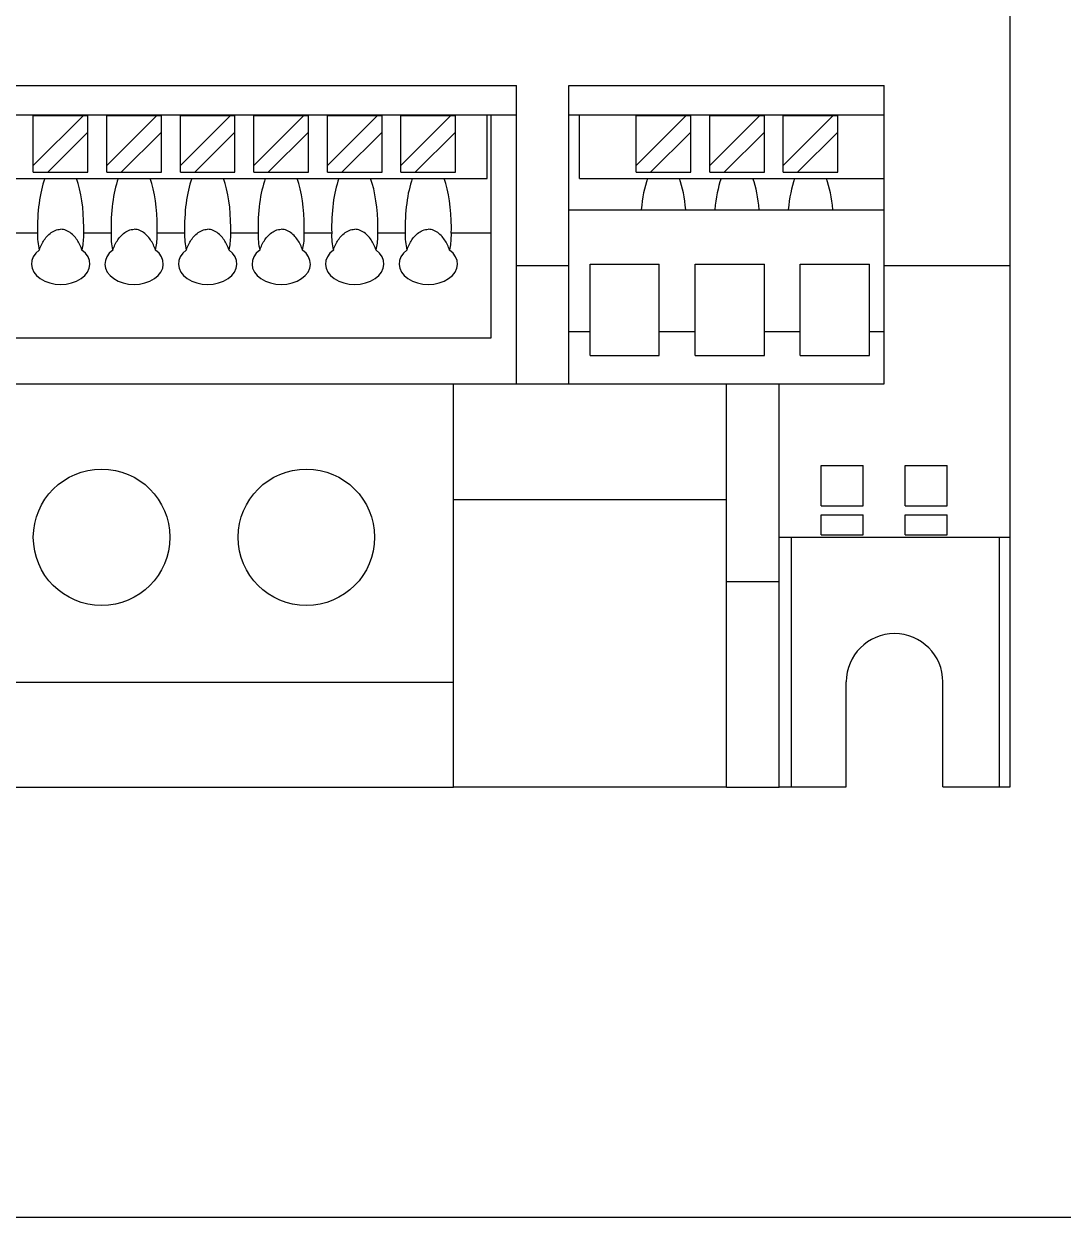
# Model space of a CAD drawing. Header units: millimetres. Extents: x 1989 to 2317, y -310 to -97.
# Drawn here: x 2222.36 to 2249.78, y -231.28 to -199.79 of the extents above; entities that cross this region are included whole.
import ezdxf

# ---------------------------------------------------------------- set-up
doc = ezdxf.new("R2010")
doc.units = ezdxf.units.MM
doc.header["$LTSCALE"] = 0.2
doc.linetypes.add('phl_thick', pattern=[0])
doc.layers.add('projection', color=7, linetype='Continuous')

msp = doc.modelspace()

# ---------------------------------------------------------------- linework, layer by layer
msp.add_line((2149.848, -231.282), (2284.931, -231.282))
at = {"layer": 'projection', "color": 7, "linetype": 'phl_thick'}
for p, q in [((2248.38, -219.927), (2248.38, -143.392)), ((2201.823, -201.415), (2235.355, -201.415)), ((2235.355, -209.29), (2235.355, -201.415)), ((2236.74, -201.415), (2245.054, -201.415)), ((2236.74, -209.29), (2236.74, -201.415)), ((2245.054, -209.29), (2245.054, -201.415)), ((2201.823, -202.191), (2235.355, -202.191)), ((2234.579, -203.869), (2234.579, -202.191)), ((2234.69, -208.072), (2234.69, -202.191)), ((2236.74, -202.191), (2245.054, -202.191)), ((2237.017, -203.869), (2237.017, -202.191)), ((2222.607, -202.206), (2223.928, -202.206)), ((2222.607, -203.527), (2223.928, -202.206)), ((2222.607, -203.703), (2222.607, -202.206)), ((2223.928, -202.206), (2224.048, -202.206)), ((2224.048, -203.703), (2224.048, -202.206)), ((2224.547, -202.206), (2225.868, -202.206)), ((2224.547, -203.527), (2225.868, -202.206)), ((2224.547, -203.703), (2224.547, -202.206)), ((2225.868, -202.206), (2225.988, -202.206)), ((2225.988, -203.703), (2225.988, -202.206)), ((2226.487, -202.206), (2227.808, -202.206)), ((2226.487, -203.527), (2227.808, -202.206)), ((2226.487, -203.703), (2226.487, -202.206)), ((2227.808, -202.206), (2227.928, -202.206)), ((2227.928, -203.703), (2227.928, -202.206)), ((2228.427, -202.206), (2229.748, -202.206)), ((2228.427, -203.527), (2229.748, -202.206)), ((2228.427, -203.703), (2228.427, -202.206)), ((2229.748, -202.206), (2229.868, -202.206)), ((2229.868, -203.703), (2229.868, -202.206)), ((2230.367, -202.206), (2231.687, -202.206)), ((2230.367, -203.527), (2231.687, -202.206)), ((2230.367, -203.703), (2230.367, -202.206)), ((2231.687, -202.206), (2231.808, -202.206)), ((2231.808, -203.703), (2231.808, -202.206)), ((2232.306, -202.206), (2233.627, -202.206)), ((2232.306, -203.527), (2233.627, -202.206)), ((2232.306, -203.703), (2232.306, -202.206)), ((2233.627, -202.206), (2233.747, -202.206)), ((2233.747, -203.703), (2233.747, -202.206)), ((2238.514, -202.206), (2239.835, -202.206)), ((2238.514, -203.527), (2239.835, -202.206)), ((2238.514, -203.703), (2238.514, -202.206)), ((2239.835, -202.206), (2239.955, -202.206)), ((2239.955, -203.703), (2239.955, -202.206)), ((2240.454, -202.206), (2241.775, -202.206)), ((2240.454, -203.527), (2241.775, -202.206)), ((2240.454, -203.703), (2240.454, -202.206)), ((2241.775, -202.206), (2241.895, -202.206)), ((2241.895, -202.64), (2241.895, -202.206)), ((2242.394, -202.206), (2243.714, -202.206)), ((2242.394, -203.527), (2243.714, -202.206)), ((2242.394, -203.703), (2242.394, -202.206)), ((2243.714, -202.206), (2243.835, -202.206)), ((2243.835, -203.703), (2243.835, -202.206)), ((2222.986, -203.703), (2224.048, -202.64)), ((2224.926, -203.703), (2225.988, -202.64)), ((2226.865, -203.703), (2227.928, -202.64)), ((2228.805, -203.703), (2229.868, -202.64)), ((2230.745, -203.703), (2231.808, -202.64)), ((2232.685, -203.703), (2233.747, -202.64)), ((2238.893, -203.703), (2239.955, -202.64)), ((2240.832, -203.703), (2241.895, -202.64)), ((2241.895, -203.703), (2241.895, -202.64)), ((2242.772, -203.703), (2243.835, -202.64)), ((2222.607, -203.703), (2222.986, -203.703)), ((2222.986, -203.703), (2224.048, -203.703)), ((2224.547, -203.703), (2224.926, -203.703)), ((2224.926, -203.703), (2225.988, -203.703)), ((2226.487, -203.703), (2226.865, -203.703)), ((2226.865, -203.703), (2227.928, -203.703)), ((2228.427, -203.703), (2228.805, -203.703)), ((2228.805, -203.703), (2229.868, -203.703)), ((2230.367, -203.703), (2230.745, -203.703)), ((2230.745, -203.703), (2231.808, -203.703)), ((2232.306, -203.703), (2232.685, -203.703)), ((2232.685, -203.703), (2233.747, -203.703)), ((2238.514, -203.703), (2238.893, -203.703)), ((2238.893, -203.703), (2239.955, -203.703)), ((2240.454, -203.703), (2240.832, -203.703)), ((2240.832, -203.703), (2241.895, -203.703)), ((2242.394, -203.703), (2242.772, -203.703)), ((2242.772, -203.703), (2243.835, -203.703)), ((2221.808, -203.869), (2222.907, -203.869)), ((2222.907, -203.869), (2223.328, -203.869)), ((2223.328, -203.869), (2223.748, -203.869)), ((2223.748, -203.869), (2224.847, -203.869)), ((2224.847, -203.869), (2225.267, -203.869)), ((2225.267, -203.869), (2225.688, -203.869)), ((2225.688, -203.869), (2226.787, -203.869)), ((2226.787, -203.869), (2227.207, -203.869)), ((2227.207, -203.869), (2227.627, -203.869)), ((2227.627, -203.869), (2228.727, -203.869)), ((2228.727, -203.869), (2229.147, -203.869)), ((2229.147, -203.869), (2229.567, -203.869)), ((2229.567, -203.869), (2230.667, -203.869)), ((2230.667, -203.869), (2231.087, -203.869)), ((2231.087, -203.869), (2231.507, -203.869)), ((2231.507, -203.869), (2232.607, -203.869)), ((2232.607, -203.869), (2233.027, -203.869)), ((2233.027, -203.869), (2233.447, -203.869)), ((2233.447, -203.869), (2234.579, -203.869)), ((2237.017, -203.869), (2245.054, -203.869)), ((2236.74, -204.69), (2245.054, -204.69)), ((2221.996, -205.301), (2222.72, -205.301)), ((2222.99, -205.369), (2223.018, -205.341)), ((2223.018, -205.341), (2223.048, -205.316)), ((2223.048, -205.316), (2223.079, -205.292)), ((2223.079, -205.292), (2223.111, -205.271)), ((2223.111, -205.271), (2223.145, -205.253)), ((2223.145, -205.253), (2223.18, -205.237)), ((2223.18, -205.237), (2223.215, -205.225)), ((2223.215, -205.225), (2223.252, -205.216)), ((2223.252, -205.216), (2223.29, -205.21)), ((2223.29, -205.21), (2223.328, -205.208)), ((2223.366, -205.21), (2223.328, -205.208)), ((2223.403, -205.216), (2223.366, -205.21)), ((2223.44, -205.225), (2223.403, -205.216)), ((2223.476, -205.237), (2223.44, -205.225)), ((2223.511, -205.253), (2223.476, -205.237)), ((2223.544, -205.271), (2223.511, -205.253)), ((2223.577, -205.292), (2223.544, -205.271)), ((2223.608, -205.316), (2223.577, -205.292)), ((2223.637, -205.341), (2223.608, -205.316)), ((2223.665, -205.369), (2223.637, -205.341)), ((2223.935, -205.301), (2224.66, -205.301)), ((2224.93, -205.369), (2224.958, -205.341)), ((2224.958, -205.341), (2224.987, -205.316)), ((2224.987, -205.316), (2225.018, -205.292)), ((2225.018, -205.292), (2225.051, -205.271)), ((2225.051, -205.271), (2225.085, -205.253)), ((2225.085, -205.253), (2225.119, -205.237)), ((2225.119, -205.237), (2225.155, -205.225)), ((2225.155, -205.225), (2225.192, -205.216)), ((2225.192, -205.216), (2225.23, -205.21)), ((2225.23, -205.21), (2225.267, -205.208)), ((2225.305, -205.21), (2225.267, -205.208)), ((2225.343, -205.216), (2225.305, -205.21)), ((2225.38, -205.225), (2225.343, -205.216)), ((2225.416, -205.237), (2225.38, -205.225)), ((2225.45, -205.253), (2225.416, -205.237)), ((2225.484, -205.271), (2225.45, -205.253)), ((2225.517, -205.292), (2225.484, -205.271)), ((2225.548, -205.316), (2225.517, -205.292)), ((2225.577, -205.341), (2225.548, -205.316)), ((2225.605, -205.369), (2225.577, -205.341)), ((2225.875, -205.301), (2226.6, -205.301)), ((2226.87, -205.369), (2226.898, -205.341)), ((2226.898, -205.341), (2226.927, -205.316)), ((2226.927, -205.316), (2226.958, -205.292)), ((2226.958, -205.292), (2226.991, -205.271)), ((2226.991, -205.271), (2227.024, -205.253)), ((2227.024, -205.253), (2227.059, -205.237)), ((2227.059, -205.237), (2227.095, -205.225)), ((2227.095, -205.225), (2227.132, -205.216)), ((2227.132, -205.216), (2227.169, -205.21)), ((2227.169, -205.21), (2227.207, -205.208)), ((2227.245, -205.21), (2227.207, -205.208)), ((2227.283, -205.216), (2227.245, -205.21)), ((2227.32, -205.225), (2227.283, -205.216)), ((2227.355, -205.237), (2227.32, -205.225)), ((2227.39, -205.253), (2227.355, -205.237)), ((2227.424, -205.271), (2227.39, -205.253)), ((2227.456, -205.292), (2227.424, -205.271)), ((2227.487, -205.316), (2227.456, -205.292)), ((2227.517, -205.341), (2227.487, -205.316)), ((2227.545, -205.369), (2227.517, -205.341)), ((2227.815, -205.301), (2228.539, -205.301)), ((2228.81, -205.369), (2228.838, -205.341)), ((2228.838, -205.341), (2228.867, -205.316)), ((2228.867, -205.316), (2228.898, -205.292)), ((2228.898, -205.292), (2228.931, -205.271)), ((2228.931, -205.271), (2228.964, -205.253)), ((2228.964, -205.253), (2228.999, -205.237)), ((2228.999, -205.237), (2229.035, -205.225)), ((2229.035, -205.225), (2229.072, -205.216)), ((2229.072, -205.216), (2229.109, -205.21)), ((2229.109, -205.21), (2229.147, -205.208)), ((2229.185, -205.21), (2229.147, -205.208)), ((2229.223, -205.216), (2229.185, -205.21)), ((2229.259, -205.225), (2229.223, -205.216)), ((2229.295, -205.237), (2229.259, -205.225)), ((2229.33, -205.253), (2229.295, -205.237)), ((2229.364, -205.271), (2229.33, -205.253)), ((2229.396, -205.292), (2229.364, -205.271)), ((2229.427, -205.316), (2229.396, -205.292)), ((2229.457, -205.341), (2229.427, -205.316)), ((2229.485, -205.369), (2229.457, -205.341)), ((2229.755, -205.301), (2230.479, -205.301)), ((2230.749, -205.369), (2230.777, -205.341)), ((2230.777, -205.341), (2230.807, -205.316)), ((2230.807, -205.316), (2230.838, -205.292)), ((2230.838, -205.292), (2230.87, -205.271)), ((2230.87, -205.271), (2230.904, -205.253)), ((2230.904, -205.253), (2230.939, -205.237)), ((2230.939, -205.237), (2230.975, -205.225)), ((2230.975, -205.225), (2231.012, -205.216)), ((2231.012, -205.216), (2231.049, -205.21)), ((2231.049, -205.21), (2231.087, -205.208)), ((2231.125, -205.21), (2231.087, -205.208)), ((2231.163, -205.216), (2231.125, -205.21)), ((2231.199, -205.225), (2231.163, -205.216)), ((2231.235, -205.237), (2231.199, -205.225)), ((2231.27, -205.253), (2231.235, -205.237)), ((2231.304, -205.271), (2231.27, -205.253)), ((2231.336, -205.292), (2231.304, -205.271)), ((2231.367, -205.316), (2231.336, -205.292)), ((2231.397, -205.341), (2231.367, -205.316)), ((2231.425, -205.369), (2231.397, -205.341)), ((2231.695, -205.301), (2232.419, -205.301)), ((2232.689, -205.369), (2232.717, -205.341)), ((2232.717, -205.341), (2232.747, -205.316)), ((2232.747, -205.316), (2232.778, -205.292)), ((2232.778, -205.292), (2232.81, -205.271)), ((2232.81, -205.271), (2232.844, -205.253)), ((2232.844, -205.253), (2232.879, -205.237)), ((2232.879, -205.237), (2232.915, -205.225)), ((2232.915, -205.225), (2232.951, -205.216)), ((2232.951, -205.216), (2232.989, -205.21)), ((2232.989, -205.21), (2233.027, -205.208)), ((2233.065, -205.21), (2233.027, -205.208)), ((2233.102, -205.216), (2233.065, -205.21)), ((2233.139, -205.225), (2233.102, -205.216)), ((2233.175, -205.237), (2233.139, -205.225)), ((2233.21, -205.253), (2233.175, -205.237)), ((2233.244, -205.271), (2233.21, -205.253)), ((2233.276, -205.292), (2233.244, -205.271)), ((2233.307, -205.316), (2233.276, -205.292)), ((2233.337, -205.341), (2233.307, -205.316)), ((2233.365, -205.369), (2233.337, -205.341)), ((2233.635, -205.301), (2234.69, -205.301)), ((2222.79, -205.686), (2222.805, -205.652)), ((2222.805, -205.652), (2222.821, -205.617)), ((2222.821, -205.617), (2222.838, -205.583)), ((2222.838, -205.583), (2222.856, -205.55)), ((2222.856, -205.55), (2222.875, -205.518)), ((2222.875, -205.518), (2222.895, -205.487)), ((2222.895, -205.487), (2222.916, -205.457)), ((2222.916, -205.457), (2222.939, -205.426)), ((2222.939, -205.426), (2222.964, -205.397)), ((2222.964, -205.397), (2222.99, -205.369)), ((2223.692, -205.397), (2223.665, -205.369)), ((2223.716, -205.426), (2223.692, -205.397)), ((2223.739, -205.457), (2223.716, -205.426)), ((2223.761, -205.487), (2223.739, -205.457)), ((2223.781, -205.518), (2223.761, -205.487)), ((2223.8, -205.55), (2223.781, -205.518)), ((2223.818, -205.583), (2223.8, -205.55)), ((2223.835, -205.617), (2223.818, -205.583)), ((2223.851, -205.652), (2223.835, -205.617)), ((2223.865, -205.686), (2223.851, -205.652)), ((2224.73, -205.686), (2224.745, -205.652)), ((2224.745, -205.652), (2224.76, -205.617)), ((2224.76, -205.617), (2224.777, -205.583)), ((2224.777, -205.583), (2224.795, -205.55)), ((2224.795, -205.55), (2224.815, -205.518)), ((2224.815, -205.518), (2224.835, -205.487)), ((2224.835, -205.487), (2224.856, -205.457)), ((2224.856, -205.457), (2224.879, -205.426)), ((2224.879, -205.426), (2224.904, -205.397)), ((2224.904, -205.397), (2224.93, -205.369)), ((2225.632, -205.397), (2225.605, -205.369)), ((2225.656, -205.426), (2225.632, -205.397)), ((2225.679, -205.457), (2225.656, -205.426)), ((2225.7, -205.487), (2225.679, -205.457)), ((2225.72, -205.518), (2225.7, -205.487)), ((2225.739, -205.55), (2225.72, -205.518)), ((2225.758, -205.583), (2225.739, -205.55)), ((2225.775, -205.617), (2225.758, -205.583)), ((2225.79, -205.652), (2225.775, -205.617)), ((2225.805, -205.686), (2225.79, -205.652)), ((2226.67, -205.686), (2226.684, -205.652)), ((2226.684, -205.652), (2226.7, -205.617)), ((2226.7, -205.617), (2226.717, -205.583)), ((2226.717, -205.583), (2226.735, -205.55)), ((2226.735, -205.55), (2226.754, -205.518)), ((2226.754, -205.518), (2226.774, -205.487)), ((2226.774, -205.487), (2226.796, -205.457)), ((2226.796, -205.457), (2226.819, -205.426)), ((2226.819, -205.426), (2226.843, -205.397)), ((2226.843, -205.397), (2226.87, -205.369)), ((2227.571, -205.397), (2227.545, -205.369)), ((2227.596, -205.426), (2227.571, -205.397)), ((2227.619, -205.457), (2227.596, -205.426)), ((2227.64, -205.487), (2227.619, -205.457)), ((2227.66, -205.518), (2227.64, -205.487)), ((2227.679, -205.55), (2227.66, -205.518)), ((2227.697, -205.583), (2227.679, -205.55)), ((2227.714, -205.617), (2227.697, -205.583)), ((2227.73, -205.652), (2227.714, -205.617)), ((2227.745, -205.686), (2227.73, -205.652)), ((2228.61, -205.686), (2228.624, -205.652)), ((2228.624, -205.652), (2228.64, -205.617)), ((2228.64, -205.617), (2228.657, -205.583)), ((2228.657, -205.583), (2228.675, -205.55)), ((2228.675, -205.55), (2228.694, -205.518)), ((2228.694, -205.518), (2228.714, -205.487)), ((2228.714, -205.487), (2228.735, -205.457)), ((2228.735, -205.457), (2228.758, -205.426)), ((2228.758, -205.426), (2228.783, -205.397)), ((2228.783, -205.397), (2228.81, -205.369)), ((2229.511, -205.397), (2229.485, -205.369)), ((2229.536, -205.426), (2229.511, -205.397)), ((2229.559, -205.457), (2229.536, -205.426)), ((2229.58, -205.487), (2229.559, -205.457)), ((2229.6, -205.518), (2229.58, -205.487)), ((2229.619, -205.55), (2229.6, -205.518)), ((2229.637, -205.583), (2229.619, -205.55)), ((2229.654, -205.617), (2229.637, -205.583)), ((2229.67, -205.652), (2229.654, -205.617)), ((2229.685, -205.686), (2229.67, -205.652)), ((2230.549, -205.686), (2230.564, -205.652)), ((2230.564, -205.652), (2230.58, -205.617)), ((2230.58, -205.617), (2230.597, -205.583)), ((2230.597, -205.583), (2230.615, -205.55)), ((2230.615, -205.55), (2230.634, -205.518)), ((2230.634, -205.518), (2230.654, -205.487)), ((2230.654, -205.487), (2230.675, -205.457)), ((2230.675, -205.457), (2230.698, -205.426)), ((2230.698, -205.426), (2230.723, -205.397)), ((2230.723, -205.397), (2230.749, -205.369)), ((2231.451, -205.397), (2231.425, -205.369)), ((2231.476, -205.426), (2231.451, -205.397)), ((2231.499, -205.457), (2231.476, -205.426)), ((2231.52, -205.487), (2231.499, -205.457)), ((2231.54, -205.518), (2231.52, -205.487)), ((2231.559, -205.55), (2231.54, -205.518)), ((2231.577, -205.583), (2231.559, -205.55)), ((2231.594, -205.617), (2231.577, -205.583)), ((2231.61, -205.652), (2231.594, -205.617)), ((2231.625, -205.686), (2231.61, -205.652)), ((2232.489, -205.686), (2232.504, -205.652)), ((2232.504, -205.652), (2232.52, -205.617)), ((2232.52, -205.617), (2232.537, -205.583)), ((2232.537, -205.583), (2232.555, -205.55)), ((2232.555, -205.55), (2232.574, -205.518)), ((2232.574, -205.518), (2232.594, -205.487)), ((2232.594, -205.487), (2232.615, -205.457)), ((2232.615, -205.457), (2232.638, -205.426)), ((2232.638, -205.426), (2232.663, -205.397)), ((2232.663, -205.397), (2232.689, -205.369)), ((2233.391, -205.397), (2233.365, -205.369)), ((2233.416, -205.426), (2233.391, -205.397)), ((2233.439, -205.457), (2233.416, -205.426)), ((2233.46, -205.487), (2233.439, -205.457)), ((2233.48, -205.518), (2233.46, -205.487)), ((2233.499, -205.55), (2233.48, -205.518)), ((2233.517, -205.583), (2233.499, -205.55)), ((2233.534, -205.617), (2233.517, -205.583)), ((2233.55, -205.652), (2233.534, -205.617)), ((2233.565, -205.686), (2233.55, -205.652)), ((2222.764, -205.756), (2222.776, -205.721)), ((2222.776, -205.721), (2222.79, -205.686)), ((2223.879, -205.721), (2223.865, -205.686)), ((2223.891, -205.756), (2223.879, -205.721)), ((2224.704, -205.756), (2224.716, -205.721)), ((2224.716, -205.721), (2224.73, -205.686)), ((2225.819, -205.721), (2225.805, -205.686)), ((2225.831, -205.756), (2225.819, -205.721)), ((2226.644, -205.756), (2226.656, -205.721)), ((2226.656, -205.721), (2226.67, -205.686)), ((2227.759, -205.721), (2227.745, -205.686)), ((2227.771, -205.756), (2227.759, -205.721)), ((2228.584, -205.756), (2228.596, -205.721)), ((2228.596, -205.721), (2228.61, -205.686)), ((2229.698, -205.721), (2229.685, -205.686)), ((2229.711, -205.756), (2229.698, -205.721)), ((2230.524, -205.756), (2230.536, -205.721)), ((2230.536, -205.721), (2230.549, -205.686)), ((2231.638, -205.721), (2231.625, -205.686)), ((2231.651, -205.756), (2231.638, -205.721)), ((2232.463, -205.756), (2232.476, -205.721)), ((2232.476, -205.721), (2232.489, -205.686)), ((2233.578, -205.721), (2233.565, -205.686)), ((2233.59, -205.756), (2233.578, -205.721)), ((2235.355, -206.16), (2236.74, -206.16)), ((2237.295, -206.132), (2239.124, -206.132)), ((2237.295, -208.535), (2237.295, -206.132)), ((2239.124, -208.535), (2239.124, -206.132)), ((2240.066, -206.132), (2241.895, -206.132)), ((2240.066, -208.535), (2240.066, -206.132)), ((2241.895, -208.535), (2241.895, -206.132)), ((2242.837, -206.132), (2244.666, -206.132)), ((2242.837, -208.535), (2242.837, -206.132)), ((2244.666, -208.535), (2244.666, -206.132)), ((2245.054, -206.16), (2248.38, -206.16)), ((2201.989, -208.072), (2234.69, -208.072)), ((2236.74, -207.905), (2237.295, -207.905)), ((2239.124, -207.905), (2240.066, -207.905)), ((2241.895, -207.905), (2242.837, -207.905)), ((2244.666, -207.905), (2245.054, -207.905)), ((2237.295, -208.535), (2239.124, -208.535)), ((2240.066, -208.535), (2241.895, -208.535)), ((2242.837, -208.535), (2244.666, -208.535)), ((2201.823, -209.29), (2235.355, -209.29)), ((2204.594, -209.29), (2242.283, -209.29)), ((2233.692, -217.162), (2233.692, -209.29)), ((2236.74, -209.29), (2245.054, -209.29)), ((2240.897, -219.933), (2240.897, -209.29)), ((2242.283, -214.501), (2242.283, -209.29)), ((2243.391, -211.44), (2244.5, -211.44)), ((2243.391, -212.505), (2243.391, -211.44)), ((2244.5, -212.505), (2244.5, -211.44)), ((2245.608, -211.44), (2246.717, -211.44)), ((2245.608, -212.505), (2245.608, -211.44)), ((2246.717, -212.505), (2246.717, -211.44)), ((2233.692, -212.339), (2240.897, -212.339)), ((2243.391, -212.505), (2244.5, -212.505)), ((2245.608, -212.505), (2246.717, -212.505)), ((2243.391, -212.743), (2244.5, -212.743)), ((2243.391, -213.271), (2243.391, -212.743)), ((2244.5, -213.271), (2244.5, -212.743)), ((2245.608, -212.743), (2246.717, -212.743)), ((2245.608, -213.271), (2245.608, -212.743)), ((2246.717, -213.271), (2246.717, -212.743)), ((2242.283, -213.337), (2248.38, -213.337)), ((2242.615, -219.927), (2242.615, -213.337)), ((2243.391, -213.271), (2244.5, -213.271)), ((2245.608, -213.271), (2246.717, -213.271)), ((2248.102, -219.927), (2248.102, -213.337)), ((2240.897, -214.501), (2242.283, -214.501)), ((2242.283, -219.933), (2242.283, -214.501)), ((2205.98, -217.162), (2233.692, -217.162)), ((2233.692, -219.933), (2233.692, -217.162)), ((2244.056, -219.927), (2244.056, -217.156)), ((2246.606, -219.927), (2246.606, -217.156)), ((2204.594, -219.933), (2233.692, -219.933)), ((2233.692, -219.927), (2240.897, -219.927)), ((2240.897, -219.933), (2242.283, -219.933)), ((2242.283, -219.927), (2242.615, -219.927)), ((2242.615, -219.927), (2244.056, -219.927)), ((2246.606, -219.927), (2248.102, -219.927)), ((2248.102, -219.927), (2248.38, -219.927))]:
    msp.add_line(p, q, dxfattribs=at)
for centre in [(2224.408, -213.337), (2229.812, -213.337)]:
    msp.add_circle(centre, 1.801, dxfattribs=at)
msp.add_arc((2245.331, -217.156), 1.275, 0, 180, dxfattribs=at)
for centre, major_axis, ratio, start_param, end_param in [((2223.328, -205.161), (0, 1.783), 0.34202, 0.760283, 1.649394), ((2223.328, -205.161), (0, 1.783), 0.34202, 4.712398, 5.522901), ((2225.267, -205.161), (0, 1.783), 0.34202, 0.760283, 1.649394), ((2225.267, -205.161), (0, 1.783), 0.34202, 4.712398, 5.522901), ((2227.207, -205.161), (0, 1.783), 0.34202, 0.760283, 1.649394), ((2227.207, -205.161), (0, 1.783), 0.34202, 4.712398, 5.522901), ((2229.147, -205.161), (0, 1.783), 0.34202, 0.760283, 1.649394), ((2229.147, -205.161), (0, 1.783), 0.34202, 4.712398, 5.522901), ((2231.087, -205.161), (0, 1.783), 0.34202, 0.760283, 1.649394), ((2231.087, -205.161), (0, 1.783), 0.34202, 4.712398, 5.522901), ((2233.027, -205.161), (0, 1.783), 0.34202, 0.760283, 1.649394), ((2233.027, -205.161), (0, 1.783), 0.34202, 4.712398, 5.522901), ((2239.234, -205.161), (0, 1.783), 0.34202, 0.760285, 1.303628), ((2239.234, -205.161), (0, 1.783), 0.34202, 4.979558, 5.5229), ((2241.174, -205.161), (0, 1.783), 0.34202, 0.760285, 1.303628), ((2241.174, -205.161), (0, 1.783), 0.34202, 4.979558, 5.5229), ((2243.114, -205.161), (0, 1.783), 0.34202, 0.760285, 1.303628), ((2243.114, -205.161), (0, 1.783), 0.34202, 4.979558, 5.5229), ((2223.328, -205.378), (0, 0.989), 0.616466, 1.4922, 1.962619), ((2223.328, -205.161), (0, 1.783), 0.34202, 4.633792, 4.712398), ((2223.328, -205.378), (0, 0.989), 0.616466, 4.712435, 4.790986), ((2225.267, -205.378), (0, 0.989), 0.616466, 1.4922, 1.962619), ((2225.267, -205.161), (0, 1.783), 0.34202, 4.633792, 4.712398), ((2225.267, -205.378), (0, 0.989), 0.616466, 4.712435, 4.790986), ((2227.207, -205.378), (0, 0.989), 0.616466, 1.4922, 1.962619), ((2227.207, -205.161), (0, 1.783), 0.34202, 4.633792, 4.712398), ((2227.207, -205.378), (0, 0.989), 0.616466, 4.712435, 4.790986), ((2229.147, -205.378), (0, 0.989), 0.616466, 1.4922, 1.962619), ((2229.147, -205.161), (0, 1.783), 0.34202, 4.633792, 4.712398), ((2229.147, -205.378), (0, 0.989), 0.616466, 4.712435, 4.790986), ((2231.087, -205.378), (0, 0.989), 0.616466, 1.4922, 1.962619), ((2231.087, -205.161), (0, 1.783), 0.34202, 4.633792, 4.712398), ((2231.087, -205.378), (0, 0.989), 0.616466, 4.712435, 4.790986), ((2233.027, -205.378), (0, 0.989), 0.616466, 1.4922, 1.962619), ((2233.027, -205.161), (0, 1.783), 0.34202, 4.633792, 4.712398), ((2233.027, -205.378), (0, 0.989), 0.616466, 4.712435, 4.790986), ((2223.328, -205.378), (0, 0.989), 0.616466, 4.320566, 4.712435), ((2225.267, -205.378), (0, 0.989), 0.616466, 4.320566, 4.712435), ((2227.207, -205.378), (0, 0.989), 0.616466, 4.320566, 4.712435), ((2229.147, -205.378), (0, 0.989), 0.616466, 4.320566, 4.712435), ((2231.087, -205.378), (0, 0.989), 0.616466, 4.320566, 4.712435), ((2233.027, -205.378), (0, 0.989), 0.616466, 4.320566, 4.712435), ((2223.328, -206.124), (0.77, 0), 0.700106, 2.391158, 7.033621), ((2225.267, -206.124), (0.77, 0), 0.700106, 2.391158, 7.033621), ((2227.207, -206.124), (0.77, 0), 0.700106, 2.391158, 7.033621), ((2229.147, -206.124), (0.77, 0), 0.700106, 2.391158, 7.033621), ((2231.087, -206.124), (0.77, 0), 0.700106, 2.391158, 7.033621), ((2233.027, -206.124), (0.77, 0), 0.700106, 2.391158, 7.033621)]:
    msp.add_ellipse(centre, major_axis=major_axis, ratio=ratio, start_param=start_param, end_param=end_param, dxfattribs=at)

doc.saveas('drawing.dxf')
